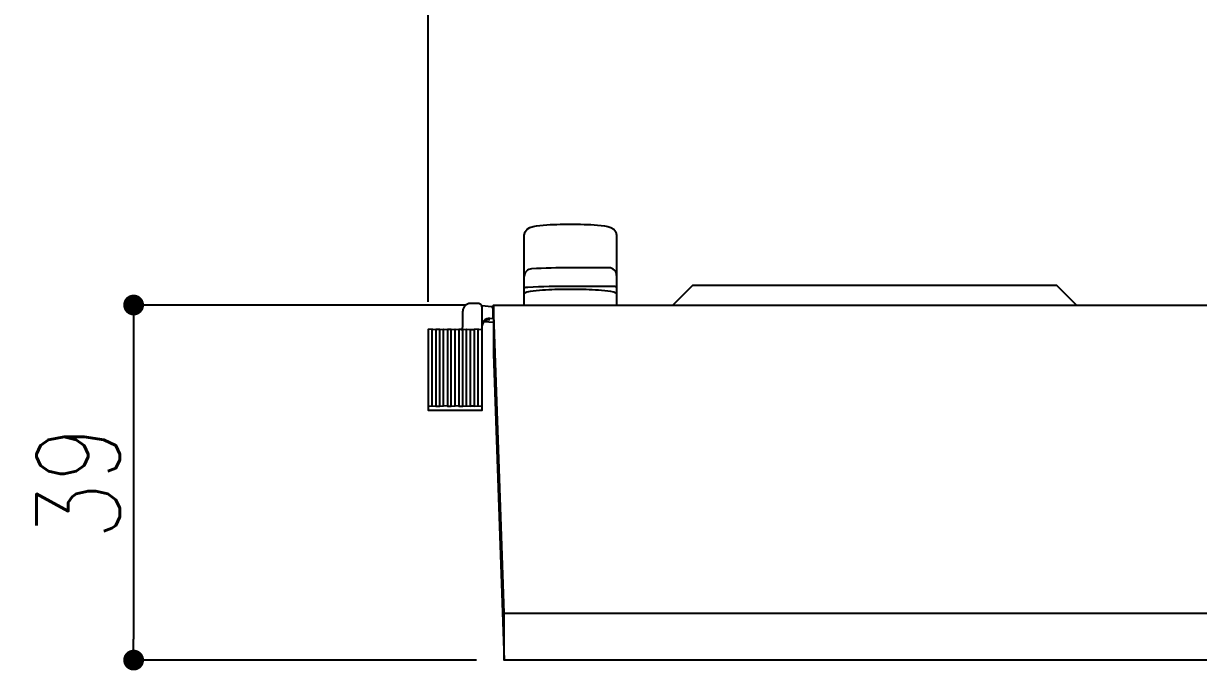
# Model space of a CAD drawing. Header units: millimetres. Extents: x 14 to 828, y 15 to 581.
# Drawn here: x 306.58 to 348.93, y 375.54 to 398.86 of the extents above; entities that cross this region are included whole.
import ezdxf

# ---------------------------------------------------------------- set-up
doc = ezdxf.new("R2010")
doc.units = ezdxf.units.MM
doc.header["$LTSCALE"] = 0.2
doc.layers.get('Defpoints').update_dxf_attribs({"color": 5})
doc.layers.add('1_シンボル', color=2, linetype='Continuous')
doc.layers.add('1_寸法', color=7, linetype='Continuous')
doc.styles.add('Dim', font='simplex.shx', dxfattribs={"width": 0.8, "bigfont": 'extfont2.shx'})
doc.dimstyles.new('1-1', dxfattribs={"dimtxt": 3, "dimasz": 0.75, "dimexe": 0, "dimexo": 1, "dimgap": 0.5, "dimtad": 1, "dimdec": 0, "dimtxsty": 'Dim', "dimblk": 'DOT', "dimcen": 2.5, "dimadec": 0, "dimazin": 0, "dimtfac": 1, "dimtdec": 0, "dimtix": 1, "dimtmove": 2, "dimatfit": 3, "dimldrblk": '引出', "dimfxl": 1, "dimlwd": -1, "dimlwe": -1, "dimarcsym": 0})

# ---------------------------------------------------------------- blocks, each defined once
blk = doc.blocks.new('_Dot')
at = {"color": 0, "linetype": 'ByBlock', "lineweight": -2}
blk.add_line((-0.5, 0), (-1, 0), dxfattribs=at)
at = {"color": 0, "linetype": 'ByBlock', "const_width": 0.5}
blk.add_lwpolyline([(-0.25, 0, 1), (0.25, 0, 1)], format="xyb", close=True, dxfattribs=at)
blk = doc.blocks.new('*D26')
at = {"layer": '1_寸法', "color": 0, "transparency": 16777216}
for p, q in [((321.166, 388.837), (321.166, 400.142)), ((321.916, 400.142), (370.271, 400.142)), ((371.021, 389.957), (371.021, 400.142))]:
    blk.add_line(p, q, dxfattribs=at)
at = {"layer": 'Defpoints', "color": 0, "transparency": 16777216}
for p in [(371.021, 400.142), (371.021, 388.957), (321.166, 387.837)]:
    blk.add_point(p, dxfattribs=at)
at = {"layer": '1_寸法', "color": 0, "transparency": 16777216, "xscale": 0.75, "yscale": 0.75, "zscale": 0.75, "rotation": 180}
blk.add_blockref('_Dot', (321.166, 400.142), dxfattribs=at)
at = {"layer": '1_寸法', "color": 0, "transparency": 16777216, "xscale": 0.75, "yscale": 0.75, "zscale": 0.75}
blk.add_blockref('_Dot', (371.021, 400.142), dxfattribs=at)
at = {"layer": '1_寸法', "color": 0, "transparency": 16777216, "insert": (346.093, 402.142), "char_height": 3, "attachment_point": 5, "style": 'Dim'}
blk.add_mtext('222', dxfattribs=at)
blk = doc.blocks.new('引出')
at = {"color": 0, "linetype": 'ByBlock', "lineweight": -2}
for p, q in [((-3.864, 1.035), (0, 0)), ((0, 0), (-1, 0))]:
    blk.add_line(p, q, dxfattribs=at)
blk = doc.blocks.new('*D27')
at = {"layer": '1_寸法', "color": 0, "transparency": 16777216}
for p, q in [((322.522, 388.717), (310.552, 388.717)), ((310.552, 387.967), (310.552, 376.669)), ((322.91, 375.919), (310.552, 375.919))]:
    blk.add_line(p, q, dxfattribs=at)
at = {"layer": 'Defpoints', "color": 0, "transparency": 16777216}
for p in [(323.522, 388.717), (310.552, 375.919), (323.91, 375.919)]:
    blk.add_point(p, dxfattribs=at)
at = {"layer": '1_寸法', "color": 0, "transparency": 16777216, "xscale": 0.75, "yscale": 0.75, "zscale": 0.75}
for p, rotation in [((310.552, 388.717), 90), ((310.552, 375.919), 270)]:
    blk.add_blockref('_Dot', p, dxfattribs=dict(at, rotation=rotation))
at = {"layer": '1_寸法', "color": 0, "transparency": 16777216, "insert": (308.552, 382.318), "char_height": 3, "attachment_point": 5, "rotation": 90, "style": 'Dim'}
blk.add_mtext('39', dxfattribs=at)

msp = doc.modelspace()

# ---------------------------------------------------------------- linework, layer by layer
at = {"layer": '1_シンボル', "color": 7}
for points in [[(324.631, 388.717), (324.631, 391.234), (324.656, 391.353), (324.728, 391.452), (324.832, 391.516), (324.95, 391.55), (325.07, 391.572), (325.192, 391.587), (325.314, 391.598), (325.436, 391.607), (325.558, 391.614), (325.681, 391.62), (325.803, 391.625), (325.926, 391.628), (326.048, 391.63), (326.17, 391.632), (326.293, 391.632), (326.415, 391.632), (326.538, 391.63), (326.66, 391.628), (326.783, 391.625), (326.905, 391.62), (327.027, 391.614), (327.15, 391.607), (327.272, 391.598), (327.394, 391.587), (327.515, 391.572), (327.636, 391.551), (327.754, 391.516), (327.858, 391.453), (327.931, 391.354), (327.957, 391.234), (327.957, 388.717)], [(327.68, 390.057), (326.294, 390.057), (326.119, 390.056), (325.943, 390.055), (325.768, 390.052), (325.593, 390.048), (325.418, 390.044), (325.243, 390.038), (325.068, 390.03), (324.893, 390.022)], [(327.957, 389.365), (327.938, 389.374), (327.917, 389.378), (327.895, 389.38), (327.874, 389.382), (327.852, 389.384), (327.831, 389.385), (327.809, 389.387), (327.788, 389.387), (327.766, 389.388), (327.744, 389.389), (327.723, 389.389), (327.701, 389.389), (327.68, 389.389), (326.294, 389.389), (326.102, 389.389), (325.911, 389.387), (325.719, 389.384), (325.528, 389.38), (325.336, 389.375), (325.145, 389.369), (324.953, 389.361), (324.762, 389.351), (324.75, 389.351), (324.737, 389.35), (324.725, 389.349), (324.713, 389.348), (324.701, 389.347), (324.689, 389.346), (324.677, 389.344), (324.664, 389.342), (324.652, 389.34), (324.641, 389.337), (324.631, 389.331)], [(327.957, 389.136), (327.86, 389.184), (327.75, 389.206), (327.639, 389.221), (327.527, 389.233), (327.415, 389.243), (327.303, 389.251), (327.191, 389.258), (327.079, 389.263), (326.967, 389.268), (326.855, 389.272), (326.743, 389.275), (326.63, 389.278), (326.518, 389.279), (326.406, 389.28), (326.294, 389.281), (326.182, 389.28), (326.069, 389.279), (325.957, 389.278), (325.845, 389.275), (325.733, 389.272), (325.62, 389.268), (325.508, 389.263), (325.396, 389.258), (325.284, 389.251), (325.172, 389.243), (325.06, 389.233), (324.949, 389.221), (324.838, 389.206), (324.727, 389.184), (324.631, 389.136)], [(329.98, 388.717), (330.701, 389.435), (343.813, 389.435), (344.534, 388.717)], [(323.91, 377.61), (323.522, 388.717), (357.34, 388.717), (357.34, 375.919), (323.91, 375.919), (323.91, 377.61), (357.34, 377.61)], [(323.522, 388.717), (323.522, 386.958), (323.91, 375.919)], [(323.444, 388.653), (323.097, 388.683)], [(323.522, 388.653), (323.442, 388.653)], [(323.188, 388.123), (323.522, 388.094)], [(323.522, 388.223), (323.494, 388.223)], [(321.304, 387.843), (321.443, 387.831)], [(321.581, 387.831), (321.72, 387.843)], [(321.859, 385.069), (321.72, 385.081), (321.72, 387.843), (321.859, 387.831)], [(321.997, 387.831), (322.136, 387.843)], [(322.274, 385.069), (322.136, 385.081), (322.136, 387.843), (322.274, 387.831)], [(322.413, 385.069), (322.413, 387.831), (322.274, 387.831), (322.274, 385.069), (322.413, 385.069), (322.552, 385.081), (322.552, 387.843), (322.69, 387.831)], [(322.413, 387.831), (322.552, 387.843)], [(322.829, 385.069), (322.69, 385.069), (322.69, 387.831), (322.829, 387.831), (322.829, 385.069), (322.967, 385.081), (322.967, 387.843), (322.829, 387.831)], [(322.967, 387.843), (323.106, 387.831)], [(321.304, 385.081), (321.443, 385.069)], [(321.581, 385.069), (321.72, 385.081)], [(321.997, 385.069), (322.136, 385.081)], [(322.552, 385.081), (322.69, 385.069)], [(322.967, 385.081), (323.106, 385.069)]]:
    msp.add_lwpolyline(points, dxfattribs=at)
for points in [[(324.893, 390.022, 0.398723), (324.631, 389.745)], [(327.957, 389.779, 0.414226), (327.68, 390.057)], [(321.166, 385.069), (321.304, 385.081), (321.304, 387.843), (321.166, 387.831), (321.166, 384.924), (323.106, 384.924), (323.106, 388.635, 0.414214), (322.967, 388.774), (322.69, 388.774)], [(322.69, 388.774, 0.414213), (322.413, 388.497)], [(322.351, 387.831), (322.353, 387.832), (322.354, 387.833), (322.356, 387.834), (322.358, 387.836), (322.36, 387.837), (322.362, 387.839), (322.364, 387.84), (322.365, 387.842), (322.368, 387.844), (322.37, 387.846), (322.373, 387.848), (322.375, 387.85), (322.377, 387.853), (322.379, 387.855), (322.381, 387.858, 0.041815), (322.394, 387.876), (322.399, 387.885), (322.403, 387.894), (322.407, 387.904), (322.409, 387.914), (322.411, 387.924), (322.413, 387.934), (322.413, 387.945), (322.413, 388.497)], [(323.444, 388.653), (323.458, 388.647), (323.469, 388.635), (323.478, 388.62), (323.484, 388.604), (323.488, 388.589), (323.49, 388.574), (323.492, 388.558), (323.494, 388.542), (323.494, 388.526), (323.494, 388.223), (323.383, 388.232, 0.010826), (323.371, 388.233, 0.082577), (323.284, 388.223, 0.125794), (323.179, 388.16, 0.125794), (323.117, 388.055, 0.082577), (323.106, 387.98)], [(323.383, 388.186, 0.021462), (323.359, 388.187, 0.014871), (323.343, 388.187), (323.311, 388.183), (323.28, 388.175), (323.25, 388.164), (323.222, 388.149), (323.195, 388.13), (323.172, 388.108), (323.152, 388.083), (323.135, 388.055), (323.122, 388.026), (323.113, 387.995, 0.027288), (323.108, 387.965)]]:
    msp.add_lwpolyline(points, format="xyb", dxfattribs=at)
for points in [[(321.581, 387.831), (321.443, 387.831), (321.443, 385.069), (321.581, 385.069)], [(321.997, 387.831), (321.859, 387.831), (321.859, 385.069), (321.997, 385.069)]]:
    msp.add_lwpolyline(points, close=True, dxfattribs=at)

# ---------------------------------------------------------------- dimensions: what is measured, and where the dimension line sits
at = {"layer": '1_寸法'}
dim = msp.add_linear_dim(base=(371.021, 400.142), p1=(321.166, 387.837), p2=(371.021, 388.957), text='222', dimstyle='1-1', dxfattribs=at)
dim.commit()
dim.dimension.update_dxf_attribs({"geometry": '*D26', "text_midpoint": (346.093, 402.142)})
dim = msp.add_linear_dim(base=(310.552, 375.919), p1=(323.522, 388.717), p2=(323.91, 375.919), angle=90, text='39', dimstyle='1-1', dxfattribs=at)
dim.commit()
dim.dimension.update_dxf_attribs({"geometry": '*D27', "text_midpoint": (308.552, 382.318)})

doc.saveas('drawing.dxf')
